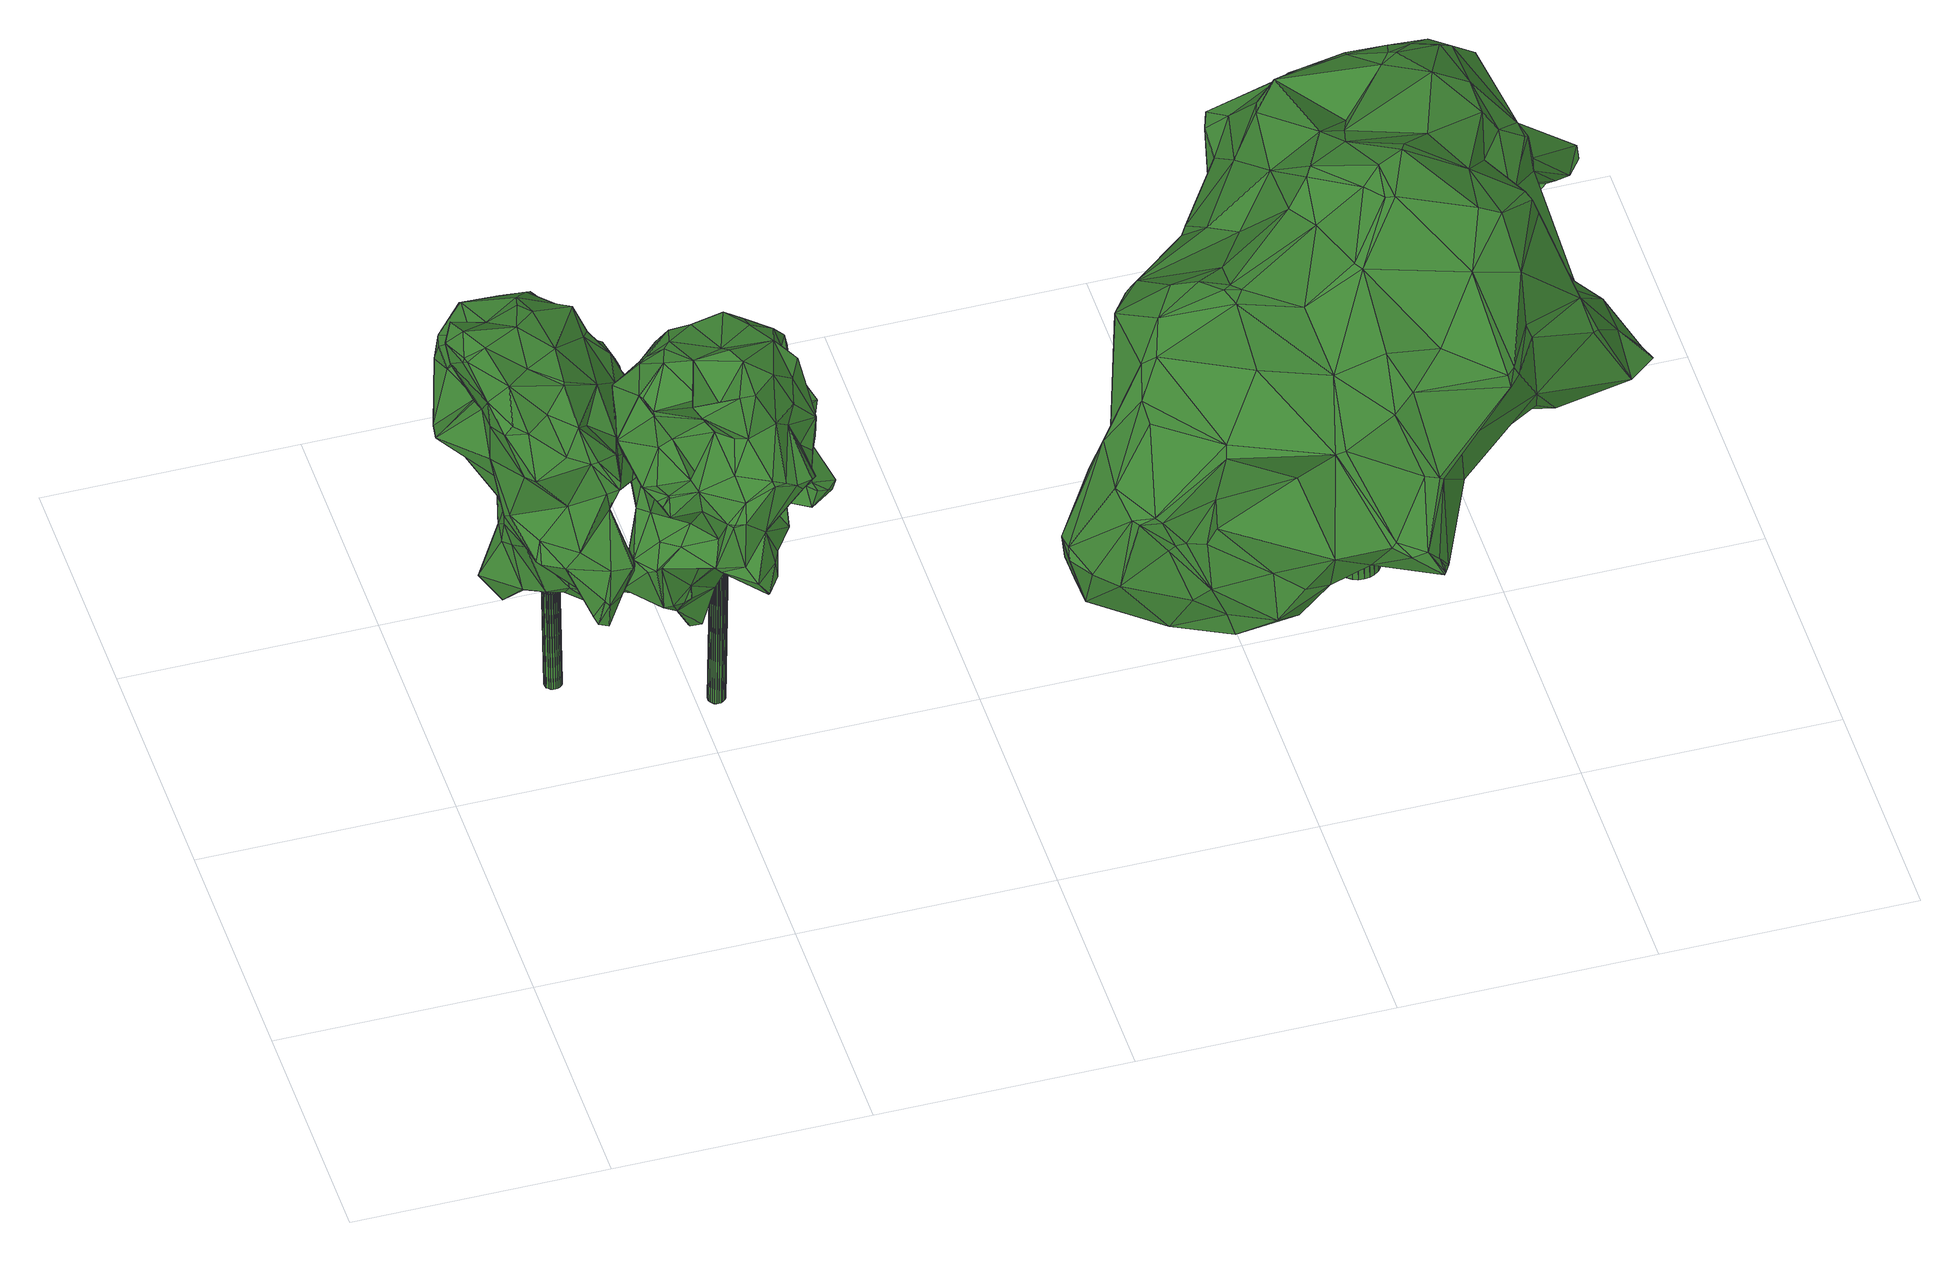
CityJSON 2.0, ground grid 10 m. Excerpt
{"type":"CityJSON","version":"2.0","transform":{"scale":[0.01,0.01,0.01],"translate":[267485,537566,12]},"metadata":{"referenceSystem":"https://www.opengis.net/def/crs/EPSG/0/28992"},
"CityObjects":{
"tree1":{"type":"SolitaryVegetationObject","attributes":{"gtid":121,"crown_width_m":9.72,"crown_median_z":24.75,"crown_r50_m":0.46,"crown_porosity":0.883,"trunk_H_m":11.84,"trunk_DBH_m":0.688,"trunk_radius_m":0.344,"trunk_base_height_m":12.91,"original_gtid":"129"},"geometry":[{"type":"Solid","lod":"3","boundaries":[[[[0,1,2]],[[0,2,3]],[[4,5,6]],[[7,8,9]],[[10,11,12]],[[13,14,15]],[[16,11,10]],[[17,18,19]],[[20,21,22]],[[23,24,25]],[[26,24,23]],[[27,28,29]],[[20,29,28]],[[30,31,32]],[[33,34,35]],[[36,37,38]],[[39,14,40]],[[41,39,40]],[[42,43,41]],[[44,43,42]],[[45,46,19]],[[47,48,49]],[[50,51,52]],[[53,54,55]],[[56,57,58]],[[59,9,60]],[[61,62,63]],[[64,65,66]],[[67,68,69]],[[70,64,71]],[[57,65,72]],[[73,74,75]],[[76,77,78]],[[16,34,51]],[[76,79,6]],[[80,81,13]],[[56,58,82]],[[83,54,84]],[[85,86,79]],[[85,87,31]],[[88,89,90]],[[91,92,93]],[[13,15,94]],[[7,95,96]],[[7,96,97]],[[87,98,46]],[[82,58,99]],[[82,99,100]],[[99,101,100]],[[102,27,103]],[[60,9,8]],[[104,47,105]],[[106,56,82]],[[106,82,100]],[[88,107,9]],[[73,75,83]],[[98,108,109]],[[21,101,22]],[[99,22,101]],[[110,111,112]],[[113,80,94]],[[110,112,114]],[[61,63,104]],[[6,77,76]],[[83,115,73]],[[7,9,116]],[[116,9,117]],[[118,119,37]],[[78,20,120]],[[5,77,6]],[[121,122,10]],[[123,124,125]],[[49,92,91]],[[87,126,32]],[[104,3,61]],[[20,28,21]],[[21,28,27]],[[76,78,127]],[[128,117,107]],[[9,107,117]],[[60,129,130]],[[131,132,133]],[[53,134,54]],[[135,136,137]],[[63,62,138]],[[0,139,140]],[[1,0,140]],[[122,141,30]],[[98,142,108]],[[143,144,145]],[[27,132,103]],[[81,40,13]],[[41,40,81]],[[41,81,42]],[[16,51,50]],[[1,140,46]],[[84,54,138]],[[57,56,106]],[[146,147,114]],[[133,4,148]],[[133,148,12]],[[32,31,87]],[[149,150,96]],[[151,12,11]],[[115,83,84]],[[125,152,71]],[[95,149,96]],[[115,62,153]],[[115,153,73]],[[154,155,156]],[[154,156,15]],[[71,66,123]],[[89,88,157]],[[157,88,158]],[[153,159,160]],[[149,161,150]],[[62,115,84]],[[62,84,138]],[[162,51,34]],[[52,51,162]],[[163,66,57]],[[2,164,36]],[[85,141,122]],[[148,4,85]],[[17,109,144]],[[165,60,8]],[[166,167,168]],[[169,170,63]],[[171,63,170]],[[48,47,171]],[[146,157,147]],[[118,136,172]],[[114,130,129]],[[98,109,17]],[[83,75,173]],[[13,40,14]],[[114,129,110]],[[37,174,175]],[[79,86,6]],[[116,149,95]],[[117,149,116]],[[29,20,176]],[[45,135,137]],[[45,137,2]],[[58,57,72]],[[177,131,178]],[[45,19,18]],[[78,176,20]],[[128,90,179]],[[180,72,65]],[[92,181,93]],[[49,182,105]],[[139,105,182]],[[15,14,39]],[[154,15,39]],[[21,102,101]],[[100,101,102]],[[27,102,21]],[[111,110,67]],[[67,110,129]],[[99,183,22]],[[20,22,183]],[[55,54,184]],[[58,72,180]],[[44,185,100]],[[143,183,99]],[[143,145,183]],[[29,176,5]],[[50,186,151]],[[89,187,90]],[[24,178,188]],[[24,188,25]],[[4,29,5]],[[109,108,127]],[[70,167,64]],[[64,167,189]],[[87,46,126]],[[95,7,116]],[[30,190,10]],[[189,167,166]],[[118,172,143]],[[140,126,46]],[[191,192,154]],[[4,133,29]],[[132,29,133]],[[78,120,127]],[[74,167,75]],[[156,193,94]],[[156,94,15]],[[123,125,71]],[[49,105,47]],[[193,113,94]],[[85,142,87]],[[79,142,85]],[[181,33,93]],[[126,140,194]],[[178,26,177]],[[166,65,189]],[[89,157,146]],[[25,186,50]],[[25,50,187]],[[195,196,163]],[[7,97,197]],[[59,158,88]],[[31,141,85]],[[169,63,138]],[[98,87,142]],[[49,48,92]],[[11,16,151]],[[66,65,57]],[[180,198,58]],[[67,199,111]],[[200,201,202]],[[42,185,44]],[[151,16,50]],[[33,35,93]],[[203,165,8]],[[13,94,80]],[[160,119,168]],[[44,100,102]],[[131,103,132]],[[131,177,103]],[[204,112,111]],[[204,111,25]],[[7,55,8]],[[64,66,71]],[[88,9,59]],[[68,124,69]],[[174,2,137]],[[176,78,77]],[[5,176,77]],[[67,129,205]],[[119,159,38]],[[160,159,119]],[[154,199,155]],[[199,154,192]],[[52,187,50]],[[55,184,206]],[[42,163,185]],[[60,165,205]],[[60,205,129]],[[107,88,90]],[[29,132,27]],[[114,112,146]],[[98,17,19]],[[98,19,46]],[[6,86,4]],[[86,85,4]],[[152,70,71]],[[30,32,207]],[[39,208,154]],[[126,194,32]],[[91,194,139]],[[182,209,139]],[[107,90,128]],[[2,1,45]],[[45,1,46]],[[172,136,210]],[[81,80,163]],[[38,2,36]],[[38,3,2]],[[210,18,17]],[[104,63,171]],[[104,171,47]],[[3,211,61]],[[113,195,80]],[[38,211,3]],[[119,38,37]],[[146,112,212]],[[136,175,137]],[[26,178,24]],[[38,159,153]],[[25,187,204]],[[76,142,79]],[[127,142,76]],[[34,190,35]],[[111,192,25]],[[173,75,167]],[[173,167,70]],[[168,167,213]],[[140,139,194]],[[200,32,194]],[[200,194,91]],[[136,37,175]],[[34,214,190]],[[127,144,109]],[[131,133,12]],[[207,202,190]],[[207,190,30]],[[23,192,191]],[[103,44,102]],[[177,44,103]],[[186,215,151]],[[123,69,124]],[[210,136,135]],[[166,216,65]],[[180,216,217]],[[217,216,118]],[[218,43,26]],[[177,26,43]],[[55,206,8]],[[172,210,17]],[[96,150,97]],[[180,118,143]],[[180,217,118]],[[156,69,193]],[[163,196,219]],[[214,16,10]],[[34,16,214]],[[156,155,69]],[[199,67,69]],[[199,69,155]],[[199,192,111]],[[20,183,120]],[[148,85,121]],[[30,141,31]],[[138,54,134]],[[163,106,185]],[[193,69,123]],[[104,105,3]],[[179,162,128]],[[0,105,139]],[[3,105,0]],[[206,220,221]],[[184,221,220]],[[184,220,206]],[[200,202,207]],[[207,32,200]],[[83,184,54]],[[201,35,202]],[[190,202,35]],[[152,222,70]],[[165,221,222]],[[65,64,189]],[[36,223,37]],[[224,67,205]],[[224,205,165]],[[74,160,167]],[[149,117,33]],[[118,37,136]],[[121,12,148]],[[12,121,10]],[[149,225,181]],[[33,181,225]],[[33,225,149]],[[144,143,172]],[[144,172,17]],[[145,120,183]],[[127,120,144]],[[108,142,127]],[[145,144,120]],[[122,30,10]],[[214,10,190]],[[91,209,49]],[[139,209,91]],[[182,49,209]],[[180,143,198]],[[113,196,195]],[[25,188,186]],[[125,124,68]],[[163,80,195]],[[204,212,112]],[[187,212,204]],[[163,57,106]],[[219,123,66]],[[224,222,152]],[[165,222,224]],[[219,196,193]],[[42,81,163]],[[146,212,89]],[[187,89,212]],[[65,216,180]],[[168,216,166]],[[168,119,216]],[[118,216,119]],[[113,193,196]],[[39,41,208]],[[218,208,41]],[[23,208,26]],[[191,208,23]],[[26,208,218]],[[191,154,208]],[[179,52,162]],[[33,117,128]],[[61,153,62]],[[158,130,157]],[[147,157,130]],[[73,153,74]],[[211,153,61]],[[38,153,211]],[[66,163,219]],[[53,55,7]],[[60,130,59]],[[59,130,158]],[[174,164,2]],[[147,130,114]],[[33,162,34]],[[48,161,92]],[[153,160,74]],[[203,206,221]],[[52,90,187]],[[179,90,52]],[[93,35,201]],[[135,45,18]],[[83,173,184]],[[33,128,162]],[[137,175,174]],[[173,222,221]],[[203,8,206]],[[193,123,219]],[[7,197,134]],[[53,7,134]],[[138,134,169]],[[149,181,161]],[[197,169,134]],[[197,97,150]],[[197,150,169]],[[41,43,218]],[[177,43,44]],[[160,213,167]],[[168,213,160]],[[174,37,223]],[[174,223,164]],[[92,161,181]],[[36,164,223]],[[150,161,169]],[[171,161,48]],[[170,169,161]],[[170,161,171]],[[152,68,224]],[[224,68,67]],[[99,58,198]],[[99,198,143]],[[152,125,68]],[[25,192,23]],[[93,201,200]],[[93,200,91]],[[100,185,106]],[[85,226,121]],[[122,121,226]],[[122,226,85]],[[203,221,165]],[[173,221,184]],[[173,70,222]],[[210,135,18]],[[131,215,178]],[[178,215,188]],[[131,12,215]],[[151,215,12]],[[188,215,186]],[[227,228,229]],[[227,229,230]],[[230,229,231]],[[230,231,232]],[[229,228,233]],[[229,233,231]],[[231,233,234]],[[231,234,232]],[[233,228,235]],[[233,235,234]],[[234,235,236]],[[234,236,232]],[[235,228,237]],[[235,237,236]],[[236,237,238]],[[236,238,232]],[[237,228,239]],[[237,239,238]],[[238,239,240]],[[238,240,232]],[[239,228,241]],[[239,241,240]],[[240,241,242]],[[240,242,232]],[[241,228,243]],[[241,243,242]],[[242,243,244]],[[242,244,232]],[[243,228,245]],[[243,245,244]],[[244,245,246]],[[244,246,232]],[[245,228,247]],[[245,247,246]],[[246,247,248]],[[246,248,232]],[[247,228,249]],[[247,249,248]],[[248,249,250]],[[248,250,232]],[[249,228,251]],[[249,251,250]],[[250,251,252]],[[250,252,232]],[[251,228,253]],[[251,253,252]],[[252,253,254]],[[252,254,232]],[[253,228,255]],[[253,255,254]],[[254,255,256]],[[254,256,232]],[[255,228,257]],[[255,257,256]],[[256,257,258]],[[256,258,232]],[[257,228,259]],[[257,259,258]],[[258,259,260]],[[258,260,232]],[[259,228,261]],[[259,261,260]],[[260,261,262]],[[260,262,232]],[[261,228,263]],[[261,263,262]],[[262,263,264]],[[262,264,232]],[[263,228,265]],[[263,265,264]],[[264,265,266]],[[264,266,232]],[[265,228,267]],[[265,267,266]],[[266,267,268]],[[266,268,232]],[[267,228,269]],[[267,269,268]],[[268,269,270]],[[268,270,232]],[[269,228,271]],[[269,271,270]],[[270,271,272]],[[270,272,232]],[[271,228,273]],[[271,273,272]],[[272,273,274]],[[272,274,232]],[[273,228,275]],[[273,275,274]],[[274,275,276]],[[274,276,232]],[[275,228,227]],[[275,227,276]],[[276,227,230]],[[276,230,232]]]]}]},
"tree2":{"type":"SolitaryVegetationObject","attributes":{"gtid":164,"crown_width_m":8.98,"crown_median_z":25.63,"crown_r50_m":0.439,"crown_porosity":0.894,"trunk_H_m":12.66,"trunk_DBH_m":0.661,"trunk_radius_m":0.331,"trunk_base_height_m":12.97,"original_gtid":"180"},"geometry":[{"type":"Solid","lod":"3","boundaries":[[[[277,278,279]],[[280,281,282]],[[283,284,285]],[[286,287,288]],[[289,290,291]],[[292,293,294]],[[295,296,297]],[[298,299,300]],[[301,302,303]],[[304,305,278]],[[306,307,308]],[[309,283,310]],[[311,312,313]],[[314,315,316]],[[317,318,319]],[[320,319,318]],[[321,322,323]],[[324,325,326]],[[327,328,317]],[[329,330,331]],[[332,333,334]],[[288,335,336]],[[328,337,338]],[[339,340,341]],[[342,343,312]],[[342,312,344]],[[345,346,347]],[[348,349,350]],[[351,352,353]],[[354,353,352]],[[355,356,357]],[[352,351,358]],[[314,305,304]],[[300,299,359]],[[323,327,321]],[[360,361,301]],[[362,363,364]],[[365,366,367]],[[300,368,298]],[[292,294,312]],[[298,368,369]],[[370,298,369]],[[371,305,372]],[[291,373,300]],[[374,375,277]],[[333,332,376]],[[377,326,325]],[[378,379,380]],[[372,380,381]],[[382,357,356]],[[383,323,322]],[[384,385,386]],[[387,297,388]],[[360,389,361]],[[308,390,391]],[[374,392,375]],[[393,390,394]],[[277,395,374]],[[277,279,395]],[[396,359,299]],[[397,359,396]],[[336,398,288]],[[399,311,400]],[[401,402,403]],[[401,403,404]],[[397,396,405]],[[396,375,405]],[[406,407,408]],[[388,297,409]],[[297,410,409]],[[299,298,277]],[[299,277,396]],[[411,313,412]],[[413,391,414]],[[415,413,414]],[[381,371,372]],[[279,371,395]],[[416,345,392]],[[349,417,350]],[[277,375,396]],[[405,375,388]],[[418,419,420]],[[421,422,423]],[[424,425,354]],[[426,281,384]],[[385,427,285]],[[379,428,346]],[[429,430,431]],[[347,428,339]],[[345,432,433]],[[371,279,305]],[[279,278,305]],[[316,305,314]],[[360,301,303]],[[380,434,381]],[[313,312,294]],[[311,435,436]],[[437,438,439]],[[339,364,340]],[[297,296,410]],[[440,410,296]],[[355,357,397]],[[387,441,433]],[[428,347,346]],[[321,310,322]],[[309,310,321]],[[416,346,345]],[[442,281,443]],[[345,347,432]],[[431,306,444]],[[445,446,307]],[[294,348,350]],[[372,378,380]],[[340,447,420]],[[412,448,337]],[[449,291,450]],[[294,293,348]],[[451,430,302]],[[452,442,360]],[[317,319,327]],[[453,454,455]],[[392,434,416]],[[392,395,434]],[[320,318,282]],[[302,301,361]],[[399,425,424]],[[295,456,457]],[[387,295,297]],[[433,295,387]],[[298,370,458]],[[459,331,460]],[[293,461,342]],[[389,302,361]],[[315,462,316]],[[292,461,293]],[[381,434,395]],[[371,381,395]],[[392,374,395]],[[360,442,389]],[[304,454,315]],[[314,304,315]],[[455,309,453]],[[311,436,400]],[[414,463,313]],[[390,393,464]],[[313,463,311]],[[403,402,437]],[[362,306,308]],[[465,447,340]],[[466,467,400]],[[440,296,335]],[[415,334,413]],[[333,413,334]],[[417,294,350]],[[417,313,294]],[[351,468,469]],[[398,420,447]],[[470,471,459]],[[378,472,429]],[[378,423,472]],[[377,333,326]],[[473,326,333]],[[376,473,333]],[[324,342,474]],[[474,342,475]],[[309,449,283]],[[453,320,454]],[[310,283,476]],[[335,477,468]],[[478,479,480]],[[382,480,479]],[[477,287,481]],[[477,481,482]],[[306,431,445]],[[389,443,302]],[[346,416,483]],[[367,354,425]],[[477,482,358]],[[303,421,452]],[[319,320,453]],[[322,476,383]],[[433,432,456]],[[455,460,484]],[[485,466,486]],[[456,432,347]],[[456,347,339]],[[487,488,377]],[[475,342,344]],[[352,358,482]],[[489,400,436]],[[355,468,356]],[[399,365,425]],[[367,425,365]],[[388,409,405]],[[328,318,317]],[[437,402,490]],[[338,318,328]],[[322,310,476]],[[353,478,480]],[[491,328,492]],[[491,492,323]],[[469,358,351]],[[398,447,288]],[[470,459,460]],[[470,460,455]],[[392,441,387]],[[345,441,392]],[[323,492,327]],[[328,327,492]],[[335,468,440]],[[478,493,479]],[[353,480,382]],[[405,409,397]],[[355,397,409]],[[356,351,353]],[[356,353,382]],[[415,349,407]],[[466,400,486]],[[338,494,385]],[[285,427,313]],[[373,449,309]],[[373,291,449]],[[348,408,349]],[[293,342,348]],[[408,348,342]],[[356,468,351]],[[414,417,349]],[[399,400,365]],[[467,365,400]],[[467,366,365]],[[414,349,415]],[[362,495,377]],[[333,377,495]],[[417,412,313]],[[467,466,353]],[[408,407,349]],[[407,334,415]],[[342,324,496]],[[497,473,332]],[[496,408,342]],[[376,332,473]],[[406,497,407]],[[383,491,323]],[[386,489,436]],[[357,382,498]],[[357,498,397]],[[331,459,304]],[[390,464,499]],[[379,378,500]],[[379,500,428]],[[324,487,325]],[[311,501,502]],[[307,437,439]],[[403,437,307]],[[499,435,463]],[[311,463,435]],[[329,331,370]],[[331,278,370]],[[456,295,433]],[[444,503,431]],[[428,431,503]],[[450,489,386]],[[337,328,412]],[[411,412,328]],[[394,426,384]],[[431,430,504]],[[482,505,424]],[[282,454,320]],[[499,463,414]],[[280,282,338]],[[282,318,338]],[[474,475,502]],[[315,454,442]],[[331,304,278]],[[455,454,470]],[[404,438,506]],[[305,462,372]],[[507,462,452]],[[508,509,439]],[[424,501,399]],[[383,285,491]],[[443,281,510]],[[439,509,426]],[[445,508,446]],[[423,378,372]],[[386,393,394]],[[394,384,386]],[[486,400,489]],[[288,447,465]],[[308,391,413]],[[419,340,420]],[[336,420,398]],[[296,511,418]],[[377,325,487]],[[407,497,334]],[[383,476,283]],[[383,283,285]],[[469,468,477]],[[312,343,292]],[[282,442,454]],[[452,462,442]],[[311,502,312]],[[303,452,360]],[[510,302,443]],[[510,451,302]],[[477,358,469]],[[419,341,340]],[[289,485,290]],[[423,422,472]],[[445,431,504]],[[313,411,285]],[[461,292,343]],[[461,343,342]],[[443,389,442]],[[315,442,462]],[[373,512,300]],[[414,313,427]],[[448,414,427]],[[338,385,280]],[[384,280,385]],[[510,426,451]],[[377,488,363]],[[336,335,420]],[[418,420,335]],[[401,404,506]],[[377,363,362]],[[306,362,364]],[[286,481,287]],[[513,481,286]],[[354,514,353]],[[367,514,354]],[[452,421,507]],[[418,341,419]],[[362,308,495]],[[451,504,430]],[[478,289,493]],[[386,464,393]],[[423,372,421]],[[507,421,372]],[[430,429,472]],[[430,472,302]],[[378,429,500]],[[442,282,281]],[[466,515,353]],[[300,516,291]],[[287,335,288]],[[445,307,306]],[[426,394,307]],[[484,512,455]],[[345,433,441]],[[385,285,284]],[[409,440,355]],[[307,390,308]],[[287,477,335]],[[410,440,409]],[[321,517,309]],[[453,309,517]],[[344,502,475]],[[286,488,513]],[[369,368,330]],[[484,330,368]],[[341,457,456]],[[478,485,289]],[[353,514,467]],[[414,391,499]],[[435,386,436]],[[450,290,485]],[[450,485,489]],[[485,486,489]],[[363,488,286]],[[332,334,497]],[[308,413,495]],[[333,495,413]],[[370,369,329]],[[368,512,484]],[[387,518,392]],[[388,518,387]],[[290,450,291]],[[375,392,518]],[[375,518,388]],[[335,296,418]],[[417,414,448]],[[417,448,412]],[[337,448,494]],[[337,494,338]],[[508,439,404]],[[354,352,424]],[[482,424,352]],[[426,509,451]],[[305,316,462]],[[508,403,446]],[[454,471,470]],[[304,471,454]],[[406,408,496]],[[304,459,471]],[[496,324,406]],[[406,324,326]],[[513,488,487]],[[330,484,331]],[[331,484,460]],[[473,497,326]],[[406,326,497]],[[499,391,390]],[[435,464,386]],[[499,464,435]],[[319,453,517]],[[327,319,517]],[[327,517,321]],[[339,428,503]],[[307,394,390]],[[385,519,386]],[[449,519,283]],[[450,519,449]],[[386,519,450]],[[508,451,509]],[[359,498,300]],[[382,479,498]],[[493,498,479]],[[359,397,498]],[[508,520,403]],[[411,328,491]],[[411,491,285]],[[426,510,281]],[[372,462,507]],[[431,428,500]],[[431,500,429]],[[289,291,516]],[[302,422,303]],[[472,422,302]],[[498,516,300]],[[498,493,516]],[[289,516,493]],[[384,281,280]],[[505,501,424]],[[439,426,307]],[[505,502,501]],[[465,363,286]],[[364,363,465]],[[385,494,427]],[[448,427,494]],[[312,521,344]],[[344,521,502]],[[312,502,521]],[[355,440,468]],[[339,341,456]],[[277,458,278]],[[278,458,370]],[[298,458,277]],[[519,284,283]],[[368,300,512]],[[519,385,284]],[[380,379,483]],[[329,369,330]],[[522,506,438]],[[438,404,439]],[[465,286,288]],[[487,523,513]],[[364,465,340]],[[482,481,513]],[[307,446,403]],[[506,522,490]],[[401,506,402]],[[437,522,438]],[[506,490,402]],[[437,490,522]],[[399,501,311]],[[324,523,487]],[[502,523,474]],[[502,505,523]],[[474,523,324]],[[482,523,505]],[[482,513,523]],[[309,455,512]],[[309,512,373]],[[341,418,457]],[[511,457,418]],[[295,457,296]],[[296,457,511]],[[444,306,503]],[[364,339,503]],[[364,503,306]],[[404,520,508]],[[404,403,520]],[[466,485,515]],[[478,515,485]],[[353,515,478]],[[380,483,434]],[[346,483,379]],[[434,483,416]],[[508,445,504]],[[508,504,451]],[[303,422,421]],[[366,514,367]],[[467,514,366]],[[524,525,526]],[[524,526,527]],[[527,526,528]],[[527,528,529]],[[526,525,530]],[[526,530,528]],[[528,530,531]],[[528,531,529]],[[530,525,532]],[[530,532,531]],[[531,532,533]],[[531,533,529]],[[532,525,534]],[[532,534,533]],[[533,534,535]],[[533,535,529]],[[534,525,536]],[[534,536,535]],[[535,536,537]],[[535,537,529]],[[536,525,538]],[[536,538,537]],[[537,538,539]],[[537,539,529]],[[538,525,540]],[[538,540,539]],[[539,540,541]],[[539,541,529]],[[540,525,542]],[[540,542,541]],[[541,542,543]],[[541,543,529]],[[542,525,544]],[[542,544,543]],[[543,544,545]],[[543,545,529]],[[544,525,546]],[[544,546,545]],[[545,546,547]],[[545,547,529]],[[546,525,548]],[[546,548,547]],[[547,548,549]],[[547,549,529]],[[548,525,550]],[[548,550,549]],[[549,550,551]],[[549,551,529]],[[550,525,552]],[[550,552,551]],[[551,552,553]],[[551,553,529]],[[552,525,554]],[[552,554,553]],[[553,554,555]],[[553,555,529]],[[554,525,556]],[[554,556,555]],[[555,556,557]],[[555,557,529]],[[556,525,558]],[[556,558,557]],[[557,558,559]],[[557,559,529]],[[558,525,560]],[[558,560,559]],[[559,560,561]],[[559,561,529]],[[560,525,562]],[[560,562,561]],[[561,562,563]],[[561,563,529]],[[562,525,564]],[[562,564,563]],[[563,564,565]],[[563,565,529]],[[564,525,566]],[[564,566,565]],[[565,566,567]],[[565,567,529]],[[566,525,568]],[[566,568,567]],[[567,568,569]],[[567,569,529]],[[568,525,570]],[[568,570,569]],[[569,570,571]],[[569,571,529]],[[570,525,572]],[[570,572,571]],[[571,572,573]],[[571,573,529]],[[572,525,524]],[[572,524,573]],[[573,524,527]],[[573,527,529]]]]}]},
"tree3":{"type":"SolitaryVegetationObject","attributes":{"gtid":57,"crown_width_m":21.69,"crown_median_z":25.09,"crown_r50_m":0.614,"crown_porosity":0.869,"trunk_H_m":12.01,"trunk_DBH_m":1.68,"trunk_radius_m":0.84,"trunk_base_height_m":13.08,"original_gtid":"59"},"geometry":[{"type":"Solid","lod":"3","boundaries":[[[[574,575,576]],[[577,578,579]],[[577,579,580]],[[581,582,578]],[[583,584,585]],[[586,587,588]],[[589,590,591]],[[592,593,594]],[[592,594,595]],[[596,597,598]],[[599,600,601]],[[602,603,604]],[[605,606,607]],[[604,605,607]],[[608,609,610]],[[608,610,611]],[[612,613,614]],[[615,616,617]],[[618,619,574]],[[620,621,622]],[[623,621,620]],[[624,625,626]],[[627,628,629]],[[626,625,630]],[[631,632,633]],[[574,634,635]],[[636,637,638]],[[585,584,614]],[[639,640,641]],[[642,643,580]],[[644,645,646]],[[612,647,613]],[[648,613,647]],[[593,643,642]],[[649,650,651]],[[580,643,652]],[[653,654,655]],[[656,630,625]],[[629,657,658]],[[659,660,661]],[[662,663,649]],[[607,606,629]],[[664,629,606]],[[615,665,666]],[[667,668,669]],[[670,671,672]],[[646,645,635]],[[673,633,626]],[[674,675,676]],[[656,658,677]],[[672,671,678]],[[679,680,681]],[[591,682,683]],[[684,607,658]],[[648,685,686]],[[645,687,688]],[[689,687,645]],[[690,654,653]],[[626,633,624]],[[691,692,693]],[[694,692,691]],[[695,696,697]],[[695,698,696]],[[604,603,605]],[[605,603,644]],[[699,682,700]],[[701,702,703]],[[704,705,706]],[[707,708,709]],[[702,701,710]],[[614,675,679]],[[711,712,623]],[[713,714,667]],[[597,715,598]],[[624,658,625]],[[625,658,656]],[[684,658,624]],[[604,716,632]],[[717,718,719]],[[629,658,607]],[[657,629,628]],[[664,646,635]],[[720,721,722]],[[644,646,605]],[[689,645,644]],[[723,689,644]],[[638,580,636]],[[640,724,696]],[[725,726,583]],[[727,728,729]],[[682,591,730]],[[731,732,733]],[[734,680,641]],[[735,599,736]],[[737,736,599]],[[714,738,600]],[[739,608,611]],[[575,645,688]],[[740,741,742]],[[740,742,743]],[[744,745,669]],[[746,747,748]],[[720,747,749]],[[749,747,718]],[[618,627,619]],[[734,641,640]],[[623,712,621]],[[652,750,636]],[[652,640,750]],[[751,752,753]],[[640,652,734]],[[754,755,756]],[[754,757,755]],[[674,680,675]],[[758,759,760]],[[710,711,702]],[[680,679,675]],[[761,762,622]],[[624,633,684]],[[761,622,763]],[[587,717,719]],[[702,711,623]],[[764,661,765]],[[761,766,765]],[[690,767,663]],[[690,653,767]],[[765,766,764]],[[583,768,769]],[[576,770,721]],[[771,772,746]],[[771,773,772]],[[710,611,774]],[[710,739,611]],[[743,775,654]],[[776,608,739]],[[696,698,777]],[[699,700,778]],[[601,779,780]],[[629,635,634]],[[629,664,635]],[[620,781,623]],[[698,637,777]],[[638,577,580]],[[782,691,783]],[[784,752,785]],[[750,640,696]],[[635,645,575]],[[750,777,636]],[[636,777,637]],[[609,698,695]],[[786,718,747]],[[630,783,691]],[[777,750,787]],[[750,696,787]],[[696,777,787]],[[788,715,789]],[[764,788,789]],[[790,639,791]],[[792,751,753]],[[652,636,580]],[[785,793,784]],[[580,579,642]],[[582,794,795]],[[730,796,797]],[[599,601,737]],[[798,799,800]],[[652,643,593]],[[621,801,802]],[[803,804,678]],[[795,642,579]],[[582,795,579]],[[805,587,666]],[[588,587,805]],[[806,807,808]],[[627,629,634]],[[809,584,726]],[[717,587,586]],[[727,729,775]],[[579,578,582]],[[705,581,578]],[[785,752,751]],[[792,785,751]],[[602,632,631]],[[755,612,809]],[[704,706,637]],[[772,773,666]],[[810,775,729]],[[705,578,577]],[[623,811,702]],[[703,702,811]],[[753,811,792]],[[753,703,811]],[[653,781,620]],[[810,729,811]],[[811,729,792]],[[667,812,668]],[[813,677,814]],[[813,814,749]],[[585,679,815]],[[657,628,627]],[[657,627,618]],[[621,802,622]],[[620,767,653]],[[735,736,642]],[[780,816,595]],[[779,816,780]],[[650,649,817]],[[664,606,646]],[[605,646,606]],[[818,807,819]],[[600,738,601]],[[757,754,820]],[[651,821,733]],[[651,733,649]],[[761,687,762]],[[820,769,768]],[[641,674,639]],[[822,699,778]],[[647,823,685]],[[724,790,596]],[[574,619,634]],[[634,619,627]],[[824,735,795]],[[769,820,725]],[[748,825,675]],[[769,725,583]],[[755,809,756]],[[756,826,820]],[[756,726,826]],[[734,681,680]],[[610,827,611]],[[641,680,674]],[[725,826,726]],[[725,820,826]],[[828,829,830]],[[828,830,752]],[[831,678,804]],[[666,773,832]],[[775,796,727]],[[833,834,766]],[[662,709,663]],[[835,822,836]],[[613,746,748]],[[837,673,731]],[[838,839,648]],[[639,790,640]],[[724,640,790]],[[648,839,613]],[[834,840,841]],[[756,820,754]],[[767,649,663]],[[749,721,720]],[[842,720,843]],[[786,747,772]],[[700,682,844]],[[839,838,746]],[[662,649,732]],[[749,845,813]],[[753,752,830]],[[767,620,649]],[[614,748,675]],[[614,613,748]],[[728,590,589]],[[763,846,833]],[[824,847,667]],[[778,700,844]],[[775,743,796]],[[815,816,585]],[[815,595,816]],[[779,738,757]],[[601,738,779]],[[847,848,793]],[[824,848,847]],[[613,839,746]],[[721,849,576]],[[730,591,590]],[[728,727,590]],[[822,778,836]],[[850,704,698]],[[801,846,802]],[[635,575,574]],[[851,671,670]],[[766,761,833]],[[595,815,681]],[[679,681,815]],[[768,757,820]],[[693,852,691]],[[657,618,853]],[[713,667,669]],[[763,833,761]],[[854,855,856]],[[652,759,734]],[[793,848,794]],[[793,857,858]],[[595,681,758]],[[674,676,639]],[[574,853,618]],[[791,597,790]],[[791,859,597]],[[648,860,838]],[[861,677,853]],[[690,708,654]],[[743,654,708]],[[622,802,763]],[[670,778,851]],[[756,809,726]],[[594,593,736]],[[594,736,737]],[[684,716,607]],[[626,630,862]],[[798,800,854]],[[836,778,670]],[[836,670,812]],[[588,803,782]],[[835,857,589]],[[621,712,801]],[[748,863,859]],[[831,804,803]],[[791,676,864]],[[863,747,720]],[[612,584,809]],[[576,853,574]],[[801,712,774]],[[774,712,711]],[[779,757,768]],[[585,614,679]],[[844,682,730]],[[582,581,829]],[[830,865,701]],[[857,785,589]],[[856,866,867]],[[766,834,764]],[[711,710,774]],[[823,755,616]],[[791,864,859]],[[611,827,774]],[[620,817,649]],[[821,837,731]],[[791,639,676]],[[737,601,594]],[[734,758,681]],[[703,753,830]],[[703,830,701]],[[595,594,780]],[[616,755,757]],[[730,808,818]],[[601,780,594]],[[744,868,745]],[[814,849,721]],[[672,615,869]],[[762,650,817]],[[762,817,622]],[[597,596,790]],[[659,661,870]],[[683,589,591]],[[660,659,722]],[[795,794,848]],[[730,727,796]],[[577,638,706]],[[701,739,710]],[[814,871,849]],[[853,849,871]],[[595,760,592]],[[758,760,595]],[[847,872,667]],[[630,852,862]],[[630,691,852]],[[829,581,873]],[[829,873,830]],[[773,615,832]],[[823,615,773]],[[862,874,626]],[[875,876,856]],[[691,782,803]],[[615,672,799]],[[812,670,869]],[[793,858,847]],[[586,588,782]],[[772,666,786]],[[877,677,813]],[[764,870,661]],[[827,801,774]],[[698,609,608]],[[704,637,698]],[[877,783,677]],[[782,783,877]],[[732,673,874]],[[874,862,732]],[[738,714,713]],[[755,647,612]],[[647,755,823]],[[599,714,600]],[[669,738,713]],[[599,878,714]],[[667,714,878]],[[616,615,823]],[[740,743,708]],[[588,831,803]],[[672,678,831]],[[792,589,785]],[[704,581,705]],[[610,879,788]],[[838,771,746]],[[672,869,670]],[[660,722,770]],[[656,783,630]],[[652,593,759]],[[730,590,727]],[[697,879,695]],[[801,840,846]],[[840,834,846]],[[716,633,632]],[[602,631,821]],[[821,631,837]],[[603,651,650]],[[602,651,603]],[[602,821,651]],[[837,631,633]],[[666,880,786]],[[760,593,592]],[[824,878,735]],[[599,735,878]],[[667,878,824]],[[589,792,728]],[[642,795,735]],[[881,808,797]],[[701,865,739]],[[656,677,783]],[[648,647,685]],[[860,648,686]],[[873,776,739]],[[576,849,853]],[[695,879,609]],[[598,879,697]],[[596,598,697]],[[845,877,813]],[[845,782,877]],[[586,782,845]],[[661,660,765]],[[775,655,654]],[[776,704,850]],[[622,817,620]],[[581,704,776]],[[615,855,665]],[[743,797,796]],[[743,742,797]],[[633,673,837]],[[660,770,688]],[[722,721,770]],[[610,609,879]],[[623,882,811]],[[806,819,807]],[[678,819,806]],[[734,759,758]],[[690,663,708]],[[709,708,663]],[[685,823,686]],[[793,794,828]],[[724,697,696]],[[724,596,697]],[[819,671,818]],[[805,831,588]],[[812,869,668]],[[873,865,830]],[[768,816,779]],[[829,794,582]],[[795,848,824]],[[752,784,828]],[[793,828,784]],[[794,829,828]],[[688,765,660]],[[814,721,749]],[[863,748,747]],[[707,883,742]],[[666,665,799]],[[729,728,792]],[[623,781,882]],[[827,840,801]],[[678,884,803]],[[678,806,884]],[[642,736,593]],[[673,626,874]],[[803,884,691]],[[845,717,586]],[[731,733,821]],[[649,733,732]],[[810,811,882]],[[726,584,583]],[[709,883,707]],[[730,818,844]],[[615,617,885]],[[884,881,694]],[[884,694,691]],[[862,883,732]],[[844,818,671]],[[666,799,805]],[[666,832,615]],[[805,799,831]],[[672,831,799]],[[666,587,880]],[[857,793,785]],[[886,868,744]],[[576,575,770]],[[688,770,575]],[[879,598,715]],[[773,887,823]],[[879,715,788]],[[772,747,746]],[[886,744,669]],[[715,597,888]],[[763,802,846]],[[718,845,749]],[[717,845,718]],[[800,799,665]],[[715,888,789]],[[686,887,860]],[[720,842,863]],[[859,863,842]],[[859,842,597]],[[722,888,843]],[[597,843,888]],[[686,823,887]],[[771,887,773]],[[842,843,597]],[[722,843,720]],[[860,887,838]],[[838,887,771]],[[873,739,865]],[[581,776,873]],[[607,716,604]],[[615,875,855]],[[889,875,615]],[[731,673,732]],[[850,698,608]],[[608,776,850]],[[705,577,706]],[[637,706,638]],[[745,738,669]],[[667,872,812]],[[881,884,808]],[[884,806,808]],[[797,808,730]],[[678,671,819]],[[798,890,889]],[[866,889,890]],[[866,890,798]],[[833,846,834]],[[864,676,891]],[[788,841,610]],[[859,825,748]],[[587,719,880]],[[764,841,788]],[[834,841,764]],[[818,808,807]],[[694,881,692]],[[617,669,885]],[[812,872,836]],[[836,872,835]],[[675,825,891]],[[675,891,676]],[[682,699,892]],[[682,892,683]],[[857,835,872]],[[857,872,858]],[[604,632,602]],[[851,844,671]],[[851,778,844]],[[858,872,847]],[[765,687,761]],[[723,644,603]],[[723,603,650]],[[762,687,689]],[[688,687,765]],[[881,893,692]],[[650,762,689]],[[723,650,689]],[[869,615,894]],[[868,617,616]],[[886,617,868]],[[760,759,593]],[[882,781,655]],[[882,655,810]],[[657,895,658]],[[853,677,895]],[[853,895,657]],[[684,633,716]],[[658,895,677]],[[722,896,888]],[[789,888,896]],[[722,659,896]],[[870,896,659]],[[764,789,896]],[[764,896,870]],[[757,868,616]],[[745,868,738]],[[757,738,868]],[[612,614,584]],[[653,655,781]],[[810,655,775]],[[800,665,855]],[[799,889,615]],[[866,856,876]],[[854,856,867]],[[798,867,866]],[[894,615,885]],[[875,856,855]],[[585,816,583]],[[583,816,768]],[[683,892,589]],[[798,854,867]],[[855,854,800]],[[798,889,799]],[[889,876,875]],[[866,876,889]],[[732,883,662]],[[709,662,883]],[[852,883,862]],[[786,880,718]],[[719,718,880]],[[864,891,825]],[[589,892,835]],[[859,864,825]],[[835,892,822]],[[822,892,699]],[[610,841,840]],[[610,840,827]],[[742,893,797]],[[881,797,893]],[[668,869,894]],[[668,885,669]],[[894,885,668]],[[707,897,708]],[[861,871,677]],[[861,853,871]],[[677,871,814]],[[669,617,886]],[[707,742,897]],[[741,897,742]],[[740,897,741]],[[740,708,897]],[[693,692,893]],[[883,893,742]],[[883,852,893]],[[693,893,852]],[[898,899,900]],[[898,900,901]],[[901,900,902]],[[901,902,903]],[[900,899,904]],[[900,904,902]],[[902,904,905]],[[902,905,903]],[[904,899,906]],[[904,906,905]],[[905,906,907]],[[905,907,903]],[[906,899,908]],[[906,908,907]],[[907,908,909]],[[907,909,903]],[[908,899,910]],[[908,910,909]],[[909,910,911]],[[909,911,903]],[[910,899,912]],[[910,912,911]],[[911,912,913]],[[911,913,903]],[[912,899,914]],[[912,914,913]],[[913,914,915]],[[913,915,903]],[[914,899,916]],[[914,916,915]],[[915,916,917]],[[915,917,903]],[[916,899,918]],[[916,918,917]],[[917,918,919]],[[917,919,903]],[[918,899,920]],[[918,920,919]],[[919,920,921]],[[919,921,903]],[[920,899,922]],[[920,922,921]],[[921,922,923]],[[921,923,903]],[[922,899,924]],[[922,924,923]],[[923,924,925]],[[923,925,903]],[[924,899,926]],[[924,926,925]],[[925,926,927]],[[925,927,903]],[[926,899,928]],[[926,928,927]],[[927,928,929]],[[927,929,903]],[[928,899,930]],[[928,930,929]],[[929,930,931]],[[929,931,903]],[[930,899,932]],[[930,932,931]],[[931,932,933]],[[931,933,903]],[[932,899,934]],[[932,934,933]],[[933,934,935]],[[933,935,903]],[[934,899,936]],[[934,936,935]],[[935,936,937]],[[935,937,903]],[[936,899,938]],[[936,938,937]],[[937,938,939]],[[937,939,903]],[[938,899,940]],[[938,940,939]],[[939,940,941]],[[939,941,903]],[[940,899,942]],[[940,942,941]],[[941,942,943]],[[941,943,903]],[[942,899,944]],[[942,944,943]],[[943,944,945]],[[943,945,903]],[[944,899,946]],[[944,946,945]],[[945,946,947]],[[945,947,903]],[[946,899,898]],[[946,898,947]],[[947,898,901]],[[947,901,903]]]]}]}
},
"vertices":[
[633,2010,1528],[604,1953,1627],[663,1869,1487],[809,1926,1377],[129,1513,1829],[148,1415,1920],[121,1550,1901],[650,1925,833],[581,1741,812],[551,1739,795],[101,1638,1409],[108,1605,1396],[78,1528,1451],[535,819,1126],[492,827,1037],[533,829,1018],[202,1570,1335],[636,1654,1852],[653,1679,1788],[632,1704,1795],[283,1270,1893],[328,1173,1730],[415,1227,1753],[451,1178,1151],[318,1193,1215],[357,1311,1023],[318,1041,1204],[242,1193,1727],[274,1195,1762],[209,1300,1805],[169,1857,1528],[176,1829,1672],[294,1955,1687],[529,1813,1156],[388,1740,1285],[428,1867,1353],[813,1798,1310],[848,1606,1430],[862,1798,1337],[484,864,1044],[517,827,1148],[403,947,1234],[451,926,1321],[344,1083,1265],[463,1128,1367],[661,1717,1700],[520,1855,1772],[707,2135,1228],[692,2135,1216],[652,2134,1259],[332,1507,1146],[338,1545,1271],[343,1536,1129],[759,1926,1031],[775,1802,1037],[635,1820,887],[641,1041,1523],[658,1099,1479],[655,1147,1562],[485,1687,761],[488,1651,744],[882,1936,1263],[910,1867,1044],[867,2011,1248],[790,1327,1248],[726,1302,1402],[682,1228,1288],[492,1264,821],[488,1211,882],[581,1118,935],[663,1393,1175],[587,1279,1152],[666,1162,1537],[920,1631,1108],[920,1622,1125],[855,1553,1092],[179,1516,1976],[154,1417,1938],[237,1423,1962],[158,1610,1944],[631,851,1264],[545,841,1278],[569,1085,1600],[877,1658,1045],[888,1859,1016],[247,1639,1818],[152,1603,1909],[261,1825,1816],[360,1689,926],[343,1617,864],[347,1557,998],[462,2088,1389],[538,2031,1236],[447,1962,1317],[592,865,1119],[512,1955,922],[529,1970,919],[656,1969,837],[440,1714,1896],[519,1175,1706],[539,1078,1606],[453,1102,1642],[331,1085,1567],[299,1126,1560],[860,2020,1275],[799,1967,1358],[631,1020,1504],[377,1763,983],[423,1643,1926],[463,1574,1946],[375,1395,724],[425,1279,805],[371,1395,726],[659,924,1212],[331,1515,573],[912,1849,1026],[502,1923,926],[383,1796,991],[759,1518,1557],[873,1584,1410],[380,1366,1867],[235,1543,1598],[186,1745,1572],[569,1203,1166],[506,1153,916],[440,1301,1053],[436,1920,1718],[378,1495,1962],[394,1755,998],[448,1478,794],[424,1646,744],[233,1350,1466],[218,1296,1684],[229,1443,1632],[781,1939,1024],[709,1678,1667],[771,1608,1615],[720,1670,1610],[845,1924,1020],[626,2032,1514],[569,1969,1655],[172,1805,1637],[304,1642,1872],[650,1378,1704],[509,1441,1869],[496,1284,1847],[249,1555,684],[296,1566,661],[224,1517,1606],[508,1939,975],[558,1969,923],[183,1540,1333],[563,1399,930],[882,1774,1150],[553,1019,935],[597,1041,916],[642,1039,952],[344,1616,777],[414,1656,779],[843,1801,1302],[877,1656,1144],[600,1936,1182],[436,1603,1194],[604,1062,1377],[675,1813,1339],[603,1491,896],[777,1368,1289],[841,1556,1120],[759,1512,1356],[771,1961,1032],[704,1979,1204],[707,2128,1211],[662,1588,1751],[715,1549,1008],[712,1644,1543],[735,1631,1558],[159,1388,1940],[257,1177,1332],[247,1217,1296],[396,1567,1029],[693,1278,1518],[551,1967,1213],[712,1946,1372],[493,1271,1842],[702,1737,1040],[591,1055,1459],[275,1366,1240],[332,1505,967],[262,1270,1264],[784,1360,1279],[278,1749,1464],[499,1121,943],[482,1166,915],[683,1014,1086],[526,1977,1565],[648,901,1247],[656,944,1211],[661,1968,838],[582,1283,1603],[481,1228,835],[524,1973,1562],[432,1864,1356],[360,1808,1516],[639,1543,952],[346,1446,911],[535,1447,867],[615,1777,885],[310,1869,1570],[497,980,1045],[521,1976,1336],[684,1623,1739],[871,1830,1322],[325,1509,878],[664,1595,1223],[245,1594,1411],[258,1364,1359],[728,1429,1426],[696,1410,1440],[329,1018,1207],[565,1186,1219],[661,1713,1034],[689,1552,986],[645,1525,972],[701,1704,1306],[566,1400,926],[580,1880,1166],[345,1750,1661],[559,1525,92],[525,1525,91],[558,1534,91],[539,1528,1275],[538,1537,1275],[505,1529,1275],[555,1542,91],[535,1546,1275],[549,1549,91],[529,1553,1275],[542,1555,91],[522,1558,1275],[534,1558,91],[514,1562,1275],[525,1559,91],[505,1563,1274],[516,1558,91],[496,1562,1274],[508,1555,91],[488,1558,1274],[501,1549,90],[480,1553,1274],[495,1542,90],[475,1546,1274],[492,1534,90],[472,1538,1274],[491,1525,90],[470,1529,1274],[492,1516,90],[472,1520,1274],[495,1508,90],[475,1511,1274],[501,1501,91],[480,1504,1274],[508,1495,91],[488,1499,1274],[516,1492,91],[496,1495,1275],[525,1491,91],[505,1494,1275],[534,1492,91],[514,1495,1275],[542,1495,91],[522,1499,1275],[549,1501,91],[529,1504,1275],[555,1508,91],[534,1511,1275],[558,1516,92],[538,1519,1275],
[1321,1367,1755],[1348,1463,1720],[1257,1462,1765],[1266,1463,1210],[1236,1575,1371],[1397,1549,1220],[1411,1249,1103],[1410,1410,1070],[1274,1298,1030],[907,1041,1239],[928,964,1365],[805,951,1377],[1349,979,1412],[1322,1106,1358],[1403,1142,1383],[978,1132,628],[926,1131,637],[1014,1269,744],[998,1130,1658],[1010,1078,1642],[961,1072,1728],[1392,1295,1711],[1347,1207,1703],[1428,1181,1510],[1119,1825,1371],[1043,1739,1323],[1092,1815,1398],[1430,1598,1543],[1264,1563,1703],[769,1421,1305],[914,1319,1356],[823,1263,1160],[1453,1327,1234],[1434,1256,1106],[1097,1054,1047],[1039,1172,759],[1044,1257,959],[1358,1652,1552],[1363,1686,1525],[1328,1673,1552],[1448,1544,1085],[1429,1548,1102],[1480,1523,1168],[1433,1543,1175],[1537,1297,1054],[1499,1258,1050],[1529,1313,994],[793,999,882],[728,990,1087],[653,1052,966],[1506,1444,1029],[1311,1416,974],[1282,1408,1620],[1304,1386,1465],[1388,1531,1506],[598,1116,924],[608,1130,961],[620,1124,942],[915,963,1470],[808,974,1454],[1223,1375,978],[1230,1466,1113],[700,1291,1488],[734,1080,1435],[833,1206,1493],[868,1083,768],[977,1129,630],[908,1030,869],[898,1359,1763],[838,1464,1679],[791,1312,1670],[927,1261,793],[859,1248,879],[929,1266,813],[1064,854,1363],[1060,848,1154],[1147,884,1276],[1092,785,1115],[1174,882,1527],[1180,873,1505],[1226,887,1497],[1020,868,1346],[1331,1141,1638],[1163,1815,1363],[1140,1822,1360],[749,1205,1212],[788,1156,1222],[775,1223,1314],[1178,884,1001],[1185,855,1067],[1131,778,1063],[1378,1227,1488],[1317,1265,1666],[1348,1403,1687],[1182,1548,1772],[1112,1641,1601],[1426,1186,1409],[1127,1281,1839],[1162,1220,1827],[596,1115,927],[690,1042,1114],[948,1637,1603],[848,1495,1660],[980,1571,1714],[1061,1560,1731],[1272,896,1467],[1421,1210,1027],[1208,1435,1270],[1236,1439,1158],[1170,1260,1253],[934,1105,1762],[1103,1066,1797],[1197,1735,1292],[938,1247,1284],[897,1249,1152],[991,1289,1815],[1127,1285,1301],[1108,1344,1326],[1113,1338,1798],[1260,1161,1787],[1237,1049,1651],[782,969,1422],[1127,916,978],[1240,1023,1117],[1072,1284,1675],[1044,1198,1642],[928,1269,1553],[1134,1377,1605],[1163,1065,1797],[757,1064,894],[819,1189,917],[838,1105,830],[1118,1007,1643],[1073,1039,1627],[1249,1318,994],[1202,1351,965],[794,1180,965],[986,1242,1028],[816,1206,925],[924,1439,1754],[1041,1260,960],[904,1030,1469],[785,1068,1439],[807,986,1457],[1098,1756,1427],[1056,1740,1383],[1029,1648,1464],[983,898,1103],[1127,779,1060],[1088,1422,1405],[1248,1321,998],[736,1476,1586],[878,1617,1420],[918,1628,1371],[759,1497,1384],[802,1294,1670],[826,1240,1648],[956,1479,1748],[1126,1098,1161],[1167,1095,1140],[1065,1228,1412],[1244,1291,1464],[1089,1421,1409],[1053,962,1513],[992,1196,1709],[1261,1642,1368],[1169,1702,1309],[752,1475,1374],[819,1437,1380],[829,1384,1477],[772,1012,1415],[1201,1352,969],[1428,1331,1251],[1260,1223,1334],[956,1590,1355],[1147,1766,1404],[1477,1505,1217],[1454,1618,1361],[1497,1398,1377],[827,1238,1626],[886,1209,1519],[1350,1372,1717],[1428,1559,1503],[1414,1535,1485],[931,1125,638],[1282,1651,1520],[977,1210,1043],[1009,1147,1276],[781,1059,1405],[1269,994,1168],[1202,912,1138],[1072,890,1435],[1027,866,1359],[1435,1555,1447],[1434,1574,1511],[953,1651,1393],[607,1096,929],[829,994,887],[876,1018,866],[1452,1240,1074],[1003,885,1353],[1305,922,1420],[1336,919,1459],[1299,912,1427],[997,979,1193],[963,905,1122],[869,1485,1688],[1406,1362,1421],[1270,1073,1350],[1268,998,1168],[759,979,1095],[798,1070,1149],[1211,1068,1151],[1119,1065,1529],[1397,1292,1026],[1433,1337,1025],[1359,953,1436],[1223,1373,981],[704,1149,1066],[782,1042,869],[629,1101,921],[1295,1095,1585],[975,1211,1102],[834,1489,1518],[1026,999,1071],[912,1052,913],[733,1407,1465],[903,1600,1404],[935,976,1107],[1203,1171,1618],[1133,1709,1436],[962,1464,1555],[1054,1552,1501],[1103,1622,1389],[936,1085,1454],[1437,1344,1403],[862,1007,1165],[1180,873,1121],[1185,1037,1296],[1351,1128,1440],[1465,1419,1100],[1045,1136,1721],[1348,1359,1275],[912,1335,1610],[951,1185,829],[1219,1107,1395],[782,990,1092],[1108,1275,97],[1075,1275,97],[1107,1283,97],[1124,1268,1363],[1123,1277,1363],[1091,1269,1363],[1104,1291,97],[1120,1285,1363],[1098,1298,97],[1114,1292,1363],[1092,1304,97],[1108,1297,1363],[1084,1307,97],[1100,1301,1363],[1075,1308,97],[1091,1302,1364],[1067,1307,97],[1083,1301,1364],[1059,1304,97],[1074,1297,1364],[1052,1298,97],[1068,1292,1364],[1047,1292,97],[1062,1285,1364],[1043,1284,97],[1059,1277,1364],[1042,1275,97],[1058,1269,1364],[1043,1267,97],[1059,1260,1364],[1046,1259,97],[1062,1252,1364],[1052,1252,97],[1067,1245,1364],[1058,1246,97],[1074,1240,1363],[1066,1243,97],[1082,1237,1363],[1075,1242,97],[1091,1235,1363],[1083,1243,97],[1099,1237,1363],[1091,1246,97],[1107,1240,1363],[1098,1252,97],[1114,1245,1363],[1104,1258,96],[1119,1252,1363],[1107,1266,96],[1123,1260,1363],
[2319,993,785],[2423,1019,1129],[2561,1193,979],[3936,1970,1996],[4032,1932,2000],[4085,1952,1961],[4048,2141,1831],[3917,1641,2159],[4060,1633,2078],[4355,2141,753],[4016,2032,890],[4107,2227,949],[3414,805,876],[3460,1025,1155],[3541,979,817],[4249,854,1646],[3994,612,1738],[4265,736,1574],[4225,2066,1408],[4113,2159,1711],[4301,2044,1395],[4237,2371,1099],[3202,2162,1590],[3147,1905,1393],[3191,2002,1589],[4519,1809,1469],[4518,1780,1428],[4499,1891,1362],[2540,466,1323],[2513,475,1348],[2462,498,1305],[2442,529,1305],[2323,637,966],[2401,549,966],[3447,1507,2109],[3290,1794,1984],[3266,1534,1936],[3346,1289,2162],[3904,1792,797],[3655,1695,612],[3715,2059,899],[3833,1580,1214],[4135,1697,924],[3869,1636,1262],[2357,1008,748],[2336,997,747],[3201,497,1865],[3170,767,1971],[2921,809,2018],[3394,771,2101],[2780,444,817],[2812,445,707],[2953,380,799],[2330,901,709],[2351,864,693],[2332,758,718],[3054,441,742],[2626,456,1209],[2588,461,1202],[2714,420,983],[2313,964,760],[2260,822,1006],[3751,2202,1789],[3698,2007,1972],[3854,2004,1980],[3374,2330,1192],[3548,2444,1475],[3429,2406,1157],[4184,1989,1865],[4093,2149,1768],[2418,665,1351],[2438,889,1382],[2264,746,1023],[3828,1670,673],[3732,1626,530],[3176,384,1574],[2818,582,1540],[2811,555,1496],[3834,2328,1655],[3396,357,1741],[3539,270,1462],[3479,406,1788],[2814,453,703],[2377,848,688],[2587,545,717],[2663,1348,1638],[2637,1255,1538],[2658,1343,1656],[3321,148,1280],[3338,150,1301],[2259,717,980],[3414,1354,1156],[3424,1329,1108],[4280,1560,1634],[4051,1340,1422],[4080,1718,1450],[4090,1075,1106],[3998,1011,1003],[3934,1117,912],[2945,412,1010],[3417,2355,1142],[3701,2067,903],[3396,2260,1208],[2856,804,855],[3794,1031,806],[3734,2437,974],[3648,2443,1033],[3928,2388,1217],[4427,790,1242],[4288,756,1563],[2649,450,918],[3792,1631,629],[3744,1604,588],[2593,923,1697],[2497,995,1341],[2571,841,1591],[3484,276,1479],[3410,672,810],[3535,545,1052],[3482,512,1056],[3560,578,1049],[3309,1853,1975],[3468,2120,1801],[3280,2115,1675],[3392,1904,2023],[4538,888,1232],[4471,852,1216],[3661,1166,2273],[3579,976,2230],[3871,890,2174],[3779,1826,2066],[3849,1876,2060],[3823,1891,2054],[3499,72,1164],[3444,96,1270],[3385,101,1254],[3558,1121,2263],[3542,983,2228],[3372,803,2107],[4414,1736,1384],[4464,1718,1415],[3002,1736,1541],[2566,476,1167],[3039,952,1091],[3126,1308,1313],[3347,1183,1256],[2913,1439,1186],[2736,1333,955],[2797,1441,1234],[2586,792,1516],[3227,2230,1604],[4368,2131,741],[4342,2053,714],[3891,432,1746],[3974,625,1795],[3870,428,1787],[4020,641,1417],[2755,492,1213],[3140,269,1157],[3081,561,1320],[3586,2500,1352],[4265,1732,1726],[4297,1872,1587],[4492,1866,1445],[4405,1820,1296],[3502,1365,2172],[3494,114,1210],[3512,106,1175],[3536,141,1141],[3557,275,1447],[3882,1938,1241],[4231,1986,1326],[3557,1622,710],[3209,1468,1186],[3554,1817,901],[2885,1266,966],[3577,2158,1795],[4112,1008,2039],[4096,1048,2048],[3957,872,2139],[4323,1976,773],[4137,1715,889],[4278,1936,745],[4302,2018,919],[3933,2365,1262],[3894,2292,1565],[3990,2153,1410],[2668,957,1881],[2639,881,1759],[2899,894,2016],[2707,1358,1691],[2567,1175,1729],[2750,1082,1909],[3210,361,1603],[4400,2196,962],[4373,2138,768],[2573,1183,1071],[3592,1574,703],[3554,1563,842],[3611,1525,831],[3486,1075,2213],[3846,386,1735],[3534,1481,2113],[3547,2118,1834],[4482,953,1173],[4390,2207,998],[4344,2239,1063],[3407,514,1905],[3410,804,859],[3040,566,880],[4109,1092,1956],[4137,1014,1962],[3343,1391,1151],[3516,2131,1815],[3018,1505,1741],[2980,1710,1521],[3260,2203,1345],[3280,2217,1296],[3982,711,1981],[4105,1236,1824],[4130,1502,1937],[4228,1593,1864],[3662,410,1480],[3708,525,1174],[3422,1214,1469],[3820,1213,1189],[3377,1351,1233],[3305,1074,2067],[2963,872,2023],[3582,977,795],[3733,1048,791],[3569,1096,1100],[3600,798,1019],[3705,975,1170],[3686,624,1142],[4236,1924,742],[3839,399,1783],[3790,695,2049],[4261,1231,1383],[2938,938,971],[2814,1230,956],[4096,2307,984],[4276,2319,1037],[2972,714,1755],[4080,854,1146],[3948,1029,1000],[4393,2050,703],[2759,521,1332],[4515,957,1231],[3835,1580,810],[4256,1546,1828],[3516,1902,1175],[4387,2054,700],[3322,1251,2146],[4034,1367,1933],[4065,1497,2048],[3910,1143,2126],[3753,1079,793],[3525,1601,966],[2840,1017,1964],[2954,1096,1930],[4384,1021,1450],[4329,1181,1388],[2706,457,1181],[3623,1586,593],[3635,1631,585],[3236,1191,2063],[3106,1390,1798],[3099,1681,1396],[3009,1661,1444],[4151,837,1130],[3009,968,1044],[2932,919,2011],[4145,1381,1738],[4237,1530,1848],[2707,1281,940],[3612,1726,1919],[4109,976,1093],[3248,483,951],[2454,1025,787],[3319,1589,1341],[3549,1634,1244],[3602,1722,1602],[4113,992,1664],[4083,1223,1714],[3284,1819,1264],[3691,1588,587],[2572,1023,1057],[3148,361,944],[3194,1567,1251],[3403,1989,1312],[3684,1215,2248],[3624,1324,1698],[3412,1370,1686],[4083,1786,960],[4031,1161,1248],[2686,1358,1670],[2628,1193,990],[4322,1178,1415],[3820,1375,2118],[3052,354,954],[3877,1604,1371],[3883,1624,1511],[2958,832,988],[4291,1606,1653],[3209,1802,1757],[3397,1322,1124],[3668,553,1106],[3624,540,1849],[3278,272,1090],[3596,722,1005],[3997,1367,1411],[3865,1686,1245],[3662,1571,631],[2987,1701,1489],[3909,1317,1393],[3664,1096,1489],[3497,2049,1244],[4406,900,1398],[3483,387,1118],[3988,1335,1389],[2540,806,774],[2899,1406,1488],[3503,73,1171],[3609,1274,109],[3525,1275,108],[3606,1296,109],[3592,1287,1310],[3590,1309,1309],[3508,1288,1308],[3598,1316,108],[3581,1329,1309],[3585,1334,108],[3568,1347,1309],[3568,1347,108],[3551,1360,1308],[3548,1356,107],[3531,1369,1308],[3526,1359,107],[3509,1372,1308],[3504,1356,107],[3487,1369,1307],[3484,1348,107],[3467,1361,1307],[3466,1335,106],[3449,1348,1307],[3453,1318,106],[3436,1331,1307],[3444,1298,107],[3427,1311,1307],[3441,1276,107],[3424,1289,1307],[3444,1254,107],[3427,1267,1308],[3452,1234,107],[3435,1247,1308],[3465,1216,108],[3448,1229,1308],[3482,1203,108],[3465,1216,1309],[3502,1194,108],[3486,1207,1309],[3524,1191,109],[3507,1204,1309],[3546,1194,109],[3529,1207,1310],[3566,1202,109],[3549,1215,1310],[3584,1215,109],[3567,1228,1310],[3597,1232,109],[3580,1245,1310],[3606,1252,109],[3589,1266,1310]
]}
